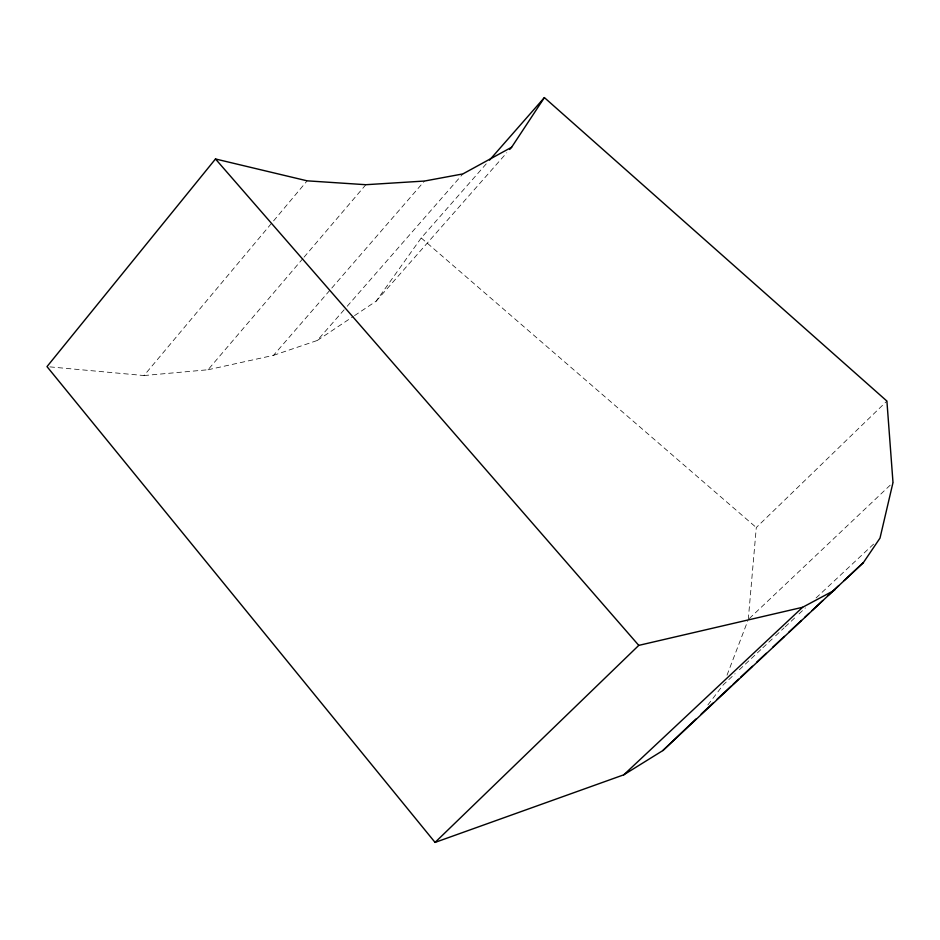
<?xml version="1.0" encoding="UTF-8"?>
<svg xmlns="http://www.w3.org/2000/svg" width="940" height="940" viewBox="0 0 940 940"><rect width="100%" height="100%" fill="white"/><g stroke="black" fill="none" stroke-linecap="round" stroke-linejoin="round"><path stroke-width="0.7" stroke-dasharray="4.7 3.53" d="M748.275 619.542L756.289 527.552L886.902 401.075M727.019 675.19L747.758 620.894M354.521 315.629L376.129 301.2L421.226 237.961L486.65 163.395M707.879 704.953L723.389 684.696L735.104 673.721M49.891 366.882L144.008 375.542L307.145 180.833M144.008 375.542L208.046 369.749L303.115 258.277M304.055 257.161L365.848 184.71M208.046 369.749L273.505 355.344L330.845 289.156M331.796 288.051L424.492 181.044M273.505 355.344L317.309 340.468L346.226 307.38M347.189 306.276L462.868 173.924M376.129 301.2L506.778 152.75M749.333 618.532L893 482.526M739.369 669.738L761.741 648.788M762.81 647.801L774.525 636.827M775.594 635.828L784.113 627.85M785.182 626.851L794.77 617.874M799.035 613.891L805.427 607.91M816.084 597.934L874.682 543.085M317.309 340.468L353.322 316.428M421.226 237.961L756.289 527.552"/><path stroke-width="1.41" d="M511.619 147.251L544.389 97.596L886.902 401.075L893 482.526L880.005 538.103L863.366 562.637L662.865 750.555L623.772 774.818L435.067 842.405L47 366.612L215.483 158.978L307.145 180.833L365.848 184.71L424.492 181.044L462.868 173.924L511.619 147.251L509.68 149.448M489.54 160.106L544.389 97.596M435.067 842.405L638.777 645.38L802.607 607.287L834.685 590.132M662.865 750.555L695.976 719.018M623.772 774.818L802.607 607.287M701.181 714.083L712.92 703.12M717.185 699.137L731.062 686.188M733.2 684.191L738.534 679.209M740.661 677.211L752.4 666.26M756.665 662.265L766.264 653.3M772.668 647.331L784.407 636.368M788.672 632.385L801.479 620.423M804.675 617.439L808.952 613.456M812.148 610.459L822.817 600.495M828.152 595.514L838.821 585.549M844.155 580.567L863.366 562.637M215.483 158.978L638.777 645.38"/></g></svg>
